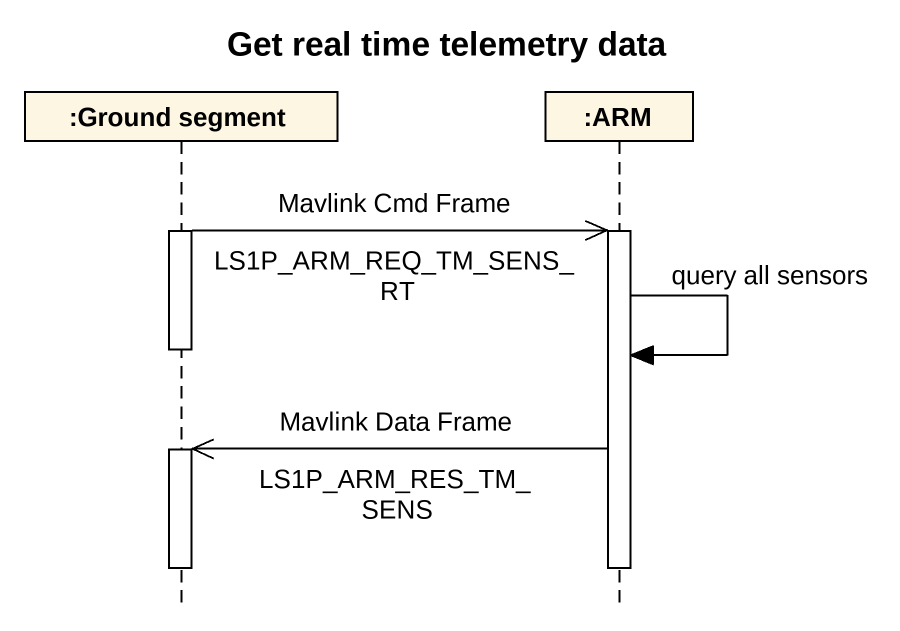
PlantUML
@startuml
title Get real time telemetry data
hide footbox
participant ":Ground segment" as Ground_segment
participant ":ARM" as ARM

activate Ground_segment
Ground_segment ->> ARM : Mavlink Cmd Frame\nLS1P_ARM_REQ_TM_SENS_RT
activate ARM
deactivate Ground_segment
ARM -> ARM : query all sensors
ARM ->> Ground_segment : Mavlink Data Frame\nLS1P_ARM_RES_TM_SENS
activate Ground_segment
deactivate Ground_segment
deactivate ARM
@enduml
